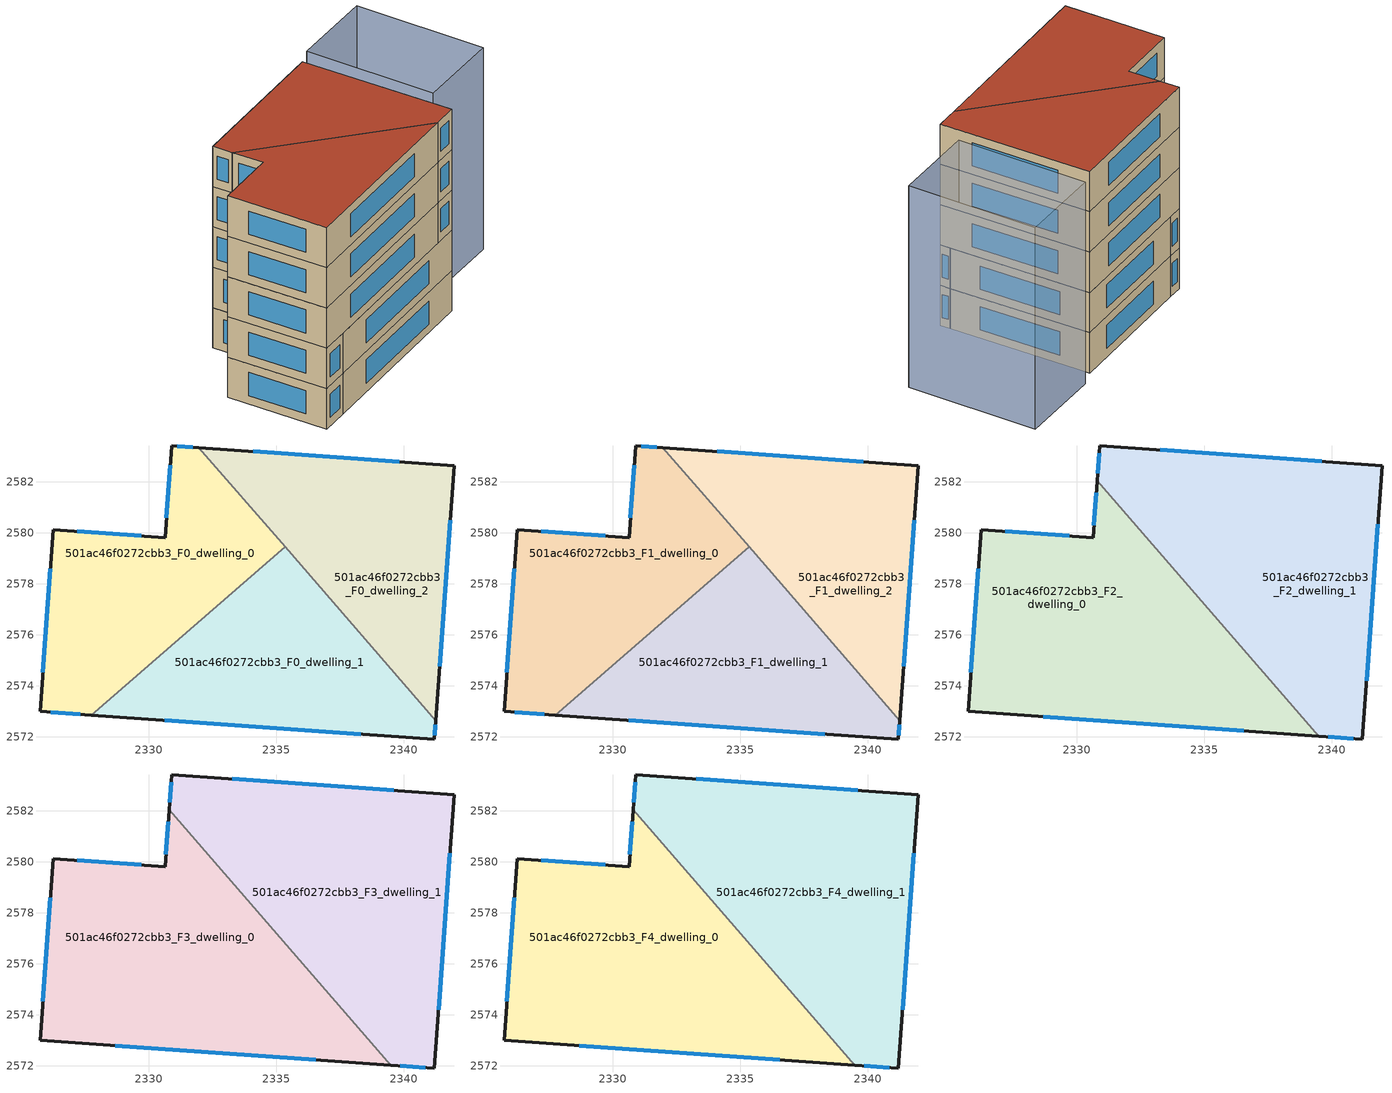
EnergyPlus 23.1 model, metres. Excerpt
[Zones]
501ac46f0272cbb3_F0_dwelling_0
 floor ground (EU_floor_Construction): 2331.96,2583.34 2335.34,2579.44 2327.75,2572.85 2325.74,2573 2326.25,2580.12 2330.64,2579.81 2330.9,2583.42 z0
 wall outside (EU_wall_Construction): 2331.96,2583.34 2330.9,2583.42 2330.64,2579.81 2326.25,2580.12 2325.74,2573 2327.75,2572.85 z0:3
 wall to 501ac46f0272cbb3_F0_dwelling_1 (EU_wall_Construction): 2327.75,2572.85 2335.34,2579.44 z0:3
 wall to 501ac46f0272cbb3_F0_dwelling_2 (EU_wall_Construction): 2335.34,2579.44 2331.96,2583.34 z0:3
 window (EU_Window_Construction): 2326.17,2572.97 2327.32,2572.88 / 2326.14,2578.59 2325.85,2574.52 / 2329.7,2579.88 2327.19,2580.05 / 2330.84,2582.64 2330.7,2580.58 / 2331.73,2583.36 2331.13,2583.4 z0.64:2.36
501ac46f0272cbb3_F0_dwelling_1
 floor ground (EU_floor_Construction): 2335.34,2579.44 2341.25,2572.63 2341.2,2571.9 2327.75,2572.85 z0
 wall outside (EU_wall_Construction): 2327.75,2572.85 2341.2,2571.9 2341.25,2572.63 z0:3
 wall to 501ac46f0272cbb3_F0_dwelling_2 (EU_wall_Construction): 2341.25,2572.63 2335.34,2579.44 z0:3
 window (EU_Window_Construction): 2330.63,2572.65 2338.32,2572.1 / 2341.21,2572.05 2341.24,2572.47 z0.64:2.36
501ac46f0272cbb3_F0_dwelling_2
 floor ground (EU_floor_Construction): 2341.97,2582.63 2341.25,2572.63 2331.96,2583.34 z0
 wall outside (EU_wall_Construction): 2341.25,2572.63 2341.97,2582.63 2331.96,2583.34 z0:3
 window (EU_Window_Construction): 2339.83,2582.78 2334.11,2583.19 / 2341.4,2574.77 2341.81,2580.49 z0.64:2.36
501ac46f0272cbb3_F1_dwelling_0
 floor to 501ac46f0272cbb3_F0_dwelling_0 (EU_floor_Construction): 2331.96,2583.34 2335.34,2579.44 2327.75,2572.85 2325.74,2573 2326.25,2580.12 2330.64,2579.81 2330.9,2583.42 z3
 wall outside (EU_wall_Construction): 2331.96,2583.34 2330.9,2583.42 2330.64,2579.81 2326.25,2580.12 2325.74,2573 2327.75,2572.85 z3:6
 wall to 501ac46f0272cbb3_F1_dwelling_1 (EU_wall_Construction): 2327.75,2572.85 2335.34,2579.44 z3:6
 wall to 501ac46f0272cbb3_F1_dwelling_2 (EU_wall_Construction): 2335.34,2579.44 2331.96,2583.34 z3:6
 window (EU_Window_Construction): 2326.17,2572.97 2327.32,2572.88 / 2326.14,2578.59 2325.85,2574.52 / 2329.7,2579.88 2327.19,2580.05 / 2330.84,2582.64 2330.7,2580.58 / 2331.73,2583.36 2331.13,2583.4 z3.64:5.36
501ac46f0272cbb3_F1_dwelling_1
 floor to 501ac46f0272cbb3_F0_dwelling_1 (EU_floor_Construction): 2335.34,2579.44 2341.25,2572.63 2341.2,2571.9 2327.75,2572.85 z3
 wall outside (EU_wall_Construction): 2327.75,2572.85 2341.2,2571.9 2341.25,2572.63 z3:6
 wall to 501ac46f0272cbb3_F1_dwelling_2 (EU_wall_Construction): 2341.25,2572.63 2335.34,2579.44 z3:6
 window (EU_Window_Construction): 2330.63,2572.65 2338.32,2572.1 / 2341.21,2572.05 2341.24,2572.47 z3.64:5.36
501ac46f0272cbb3_F1_dwelling_2
 floor to 501ac46f0272cbb3_F0_dwelling_2 (EU_floor_Construction): 2341.97,2582.63 2341.25,2572.63 2331.96,2583.34 z3
 wall outside (EU_wall_Construction): 2341.25,2572.63 2341.97,2582.63 2331.96,2583.34 z3:6
 window (EU_Window_Construction): 2339.83,2582.78 2334.11,2583.19 / 2341.4,2574.77 2341.81,2580.49 z3.64:5.36
501ac46f0272cbb3_F2_dwelling_0
 floor to 501ac46f0272cbb3_F1_dwelling_0 (EU_floor_Construction): 2330.8,2582.04 2334.03,2578.31 2327.75,2572.85 2325.74,2573 2326.25,2580.12 2330.64,2579.81 z6
 floor to 501ac46f0272cbb3_F1_dwelling_1 (EU_floor_Construction): 2334.03,2578.31 2339.49,2572.02 2327.75,2572.85 z6
 wall outside (EU_wall_Construction): 2330.8,2582.04 2330.64,2579.81 2326.25,2580.12 2325.74,2573 2339.49,2572.02 z6:9
 wall to 501ac46f0272cbb3_F2_dwelling_1 (EU_wall_Construction): 2339.49,2572.02 2330.8,2582.04 z6:9
 window (EU_Window_Construction): 2328.68,2572.79 2336.54,2572.23 / 2326.14,2578.59 2325.85,2574.52 / 2329.7,2579.88 2327.19,2580.05 / 2330.76,2581.56 2330.67,2580.29 z6.64:8.36
501ac46f0272cbb3_F2_dwelling_1
 floor to 501ac46f0272cbb3_F1_dwelling_1 (EU_floor_Construction): 2335.34,2579.44 2341.25,2572.63 2341.2,2571.9 2339.49,2572.02 2334.03,2578.31 z6
 floor to 501ac46f0272cbb3_F1_dwelling_2 (EU_floor_Construction): 2341.97,2582.63 2341.25,2572.63 2331.96,2583.34 z6
 floor to 501ac46f0272cbb3_F1_dwelling_0 (EU_floor_Construction): 2331.96,2583.34 2335.34,2579.44 2334.03,2578.31 2330.8,2582.04 2330.9,2583.42 z6
 wall outside (EU_wall_Construction): 2339.49,2572.02 2341.2,2571.9 2341.97,2582.63 2330.9,2583.42 2330.8,2582.04 z6:9
 window (EU_Window_Construction): 2339.85,2571.99 2340.83,2571.92 / 2330.88,2583.12 2330.82,2582.33 / 2339.6,2582.8 2333.27,2583.25 / 2341.36,2574.2 2341.8,2580.33 z6.64:8.36
501ac46f0272cbb3_F3_dwelling_0
 floor to 501ac46f0272cbb3_F2_dwelling_0 (EU_floor_Construction): 2330.8,2582.04 2339.49,2572.02 2325.74,2573 2326.25,2580.12 2330.64,2579.81 z9
 wall outside (EU_wall_Construction): 2330.8,2582.04 2330.64,2579.81 2326.25,2580.12 2325.74,2573 2339.49,2572.02 z9:12
 wall to 501ac46f0272cbb3_F3_dwelling_1 (EU_wall_Construction): 2339.49,2572.02 2330.8,2582.04 z9:12
 window (EU_Window_Construction): 2328.68,2572.79 2336.54,2572.23 / 2326.14,2578.59 2325.85,2574.52 / 2329.7,2579.88 2327.19,2580.05 / 2330.76,2581.56 2330.67,2580.29 z9.64:11.36
501ac46f0272cbb3_F3_dwelling_1
 floor to 501ac46f0272cbb3_F2_dwelling_1 (EU_floor_Construction): 2341.97,2582.63 2341.2,2571.9 2339.49,2572.02 2330.8,2582.04 2330.9,2583.42 z9
 wall outside (EU_wall_Construction): 2339.49,2572.02 2341.2,2571.9 2341.97,2582.63 2330.9,2583.42 2330.8,2582.04 z9:12
 window (EU_Window_Construction): 2339.85,2571.99 2340.83,2571.92 / 2330.88,2583.12 2330.82,2582.33 / 2339.6,2582.8 2333.27,2583.25 / 2341.36,2574.2 2341.8,2580.33 z9.64:11.36
501ac46f0272cbb3_F4_dwelling_0
 floor to 501ac46f0272cbb3_F3_dwelling_0 (EU_floor_Construction): 2330.8,2582.04 2339.49,2572.02 2325.74,2573 2326.25,2580.12 2330.64,2579.81 z12
 wall outside (EU_wall_Construction): 2330.8,2582.04 2330.64,2579.81 2326.25,2580.12 2325.74,2573 2339.49,2572.02 z12:15
 wall to 501ac46f0272cbb3_F4_dwelling_1 (EU_wall_Construction): 2339.49,2572.02 2330.8,2582.04 z12:15
 window (EU_Window_Construction): 2328.68,2572.79 2336.54,2572.23 / 2326.14,2578.59 2325.85,2574.52 / 2329.7,2579.88 2327.19,2580.05 / 2330.76,2581.56 2330.67,2580.29 z12.64:14.36
 roof outside (EU_roof_Construction): 2339.49,2572.02 2330.8,2582.04 2330.64,2579.81 2326.25,2580.12 2325.74,2573 z15
501ac46f0272cbb3_F4_dwelling_1
 floor to 501ac46f0272cbb3_F3_dwelling_1 (EU_floor_Construction): 2341.97,2582.63 2341.2,2571.9 2339.49,2572.02 2330.8,2582.04 2330.9,2583.42 z12
 wall outside (EU_wall_Construction): 2339.49,2572.02 2341.2,2571.9 2341.97,2582.63 2330.9,2583.42 2330.8,2582.04 z12:15
 window (EU_Window_Construction): 2339.85,2571.99 2340.83,2571.92 / 2330.88,2583.12 2330.82,2582.33 / 2339.6,2582.8 2333.27,2583.25 / 2341.36,2574.2 2341.8,2580.33 z12.64:14.36
 roof outside (EU_roof_Construction): 2341.2,2571.9 2341.97,2582.63 2330.9,2583.42 2330.8,2582.04 2339.49,2572.02 z15
shading: 2342.35,2573.75 2343.15,2582.91 / 2343.15,2582.91 2349.14,2582.39 / 2349.14,2582.39 2348.34,2573.22 / 2348.34,2573.22 2342.35,2573.75 z0:15
[Building]
EU S2 Campaign: North Axis=0; Terrain=City; Solar Distribution=FullExterior
[Site:Location]
Yerevan-Zvartnots.Intl.AP: Latitude=40.15; Longitude=44.383; Time Zone=4; Elevation=854
[SizingPeriod:WeatherFileDays]
AnnualSizingPeriod: Begin Month=1; Begin Day of Month=1; End Month=12; End Day of Month=31; Day of Week for Start Day=Monday; Use Weather File Daylight Saving Period=No; Use Weather File Rain and Snow Indicators=No
[MATERIAL]
EU_InternalMass_Material: Roughness=MediumRough; Thickness=0.1; Conductivity=1; Density=1800; Specific Heat=900; Thermal Absorptance=0.9; Solar Absorptance=0.7; Visible Absorptance=0.7
[MATERIAL:NOMASS] Roughness=MediumRough; Thermal Absorptance=0.9; Solar Absorptance=0.7; Visible Absorptance=0.7
Name | Thermal Resistance
EU_wall_NoMass | 1.05043
EU_roof_NoMass | 1.45357
EU_floor_NoMass | 0.478065
[WINDOWMATERIAL:SIMPLEGLAZINGSYSTEM]
EU_Window_SimpleGlazing: UFactor=2.5566; Solar Heat Gain Coefficient=0.75; Visible Transmittance=0.75
[CONSTRUCTION]
EU_wall_Construction: EU_wall_NoMass
EU_roof_Construction: EU_roof_NoMass
EU_floor_Construction: EU_floor_NoMass
EU_Window_Construction: EU_Window_SimpleGlazing
EU_InternalMass_Construction: EU_InternalMass_Material
[ZONE] Type=1; Multiplier=1; Ceiling Height=autocalculate; Floor Area=autocalculate; Part of Total Floor Area=Yes
Name | Volume
501ac46f0272cbb3_F0_dwelling_0; 501ac46f0272cbb3_F1_dwelling_0 | 150.834
501ac46f0272cbb3_F2_dwelling_0; 501ac46f0272cbb3_F3_dwelling_0; 501ac46f0272cbb3_F4_dwelling_0 | 226.254
501ac46f0272cbb3_F0_dwelling_1; 501ac46f0272cbb3_F1_dwelling_1 | 150.855
501ac46f0272cbb3_F2_dwelling_1; 501ac46f0272cbb3_F3_dwelling_1; 501ac46f0272cbb3_F4_dwelling_1 | 226.244
501ac46f0272cbb3_F0_dwelling_2; 501ac46f0272cbb3_F1_dwelling_2 | 150.825
[INTERNALMASS] Construction=EU_InternalMass_Construction
Name | Zone or ZoneList | Surface Area
501ac46f0272cbb3_F0_dwelling_0_EU_InternalMass | 501ac46f0272cbb3_F0_dwelling_0 | 50.2775
501ac46f0272cbb3_F0_dwelling_1_EU_InternalMass | 501ac46f0272cbb3_F0_dwelling_1 | 50.2854
501ac46f0272cbb3_F0_dwelling_2_EU_InternalMass | 501ac46f0272cbb3_F0_dwelling_2 | 50.2749
501ac46f0272cbb3_F1_dwelling_0_EU_InternalMass | 501ac46f0272cbb3_F1_dwelling_0 | 50.2775
501ac46f0272cbb3_F1_dwelling_1_EU_InternalMass | 501ac46f0272cbb3_F1_dwelling_1 | 50.2854
501ac46f0272cbb3_F1_dwelling_2_EU_InternalMass | 501ac46f0272cbb3_F1_dwelling_2 | 50.2749
501ac46f0272cbb3_F2_dwelling_0_EU_InternalMass | 501ac46f0272cbb3_F2_dwelling_0 | 75.4182
501ac46f0272cbb3_F2_dwelling_1_EU_InternalMass | 501ac46f0272cbb3_F2_dwelling_1 | 75.4149
501ac46f0272cbb3_F3_dwelling_0_EU_InternalMass | 501ac46f0272cbb3_F3_dwelling_0 | 75.4182
501ac46f0272cbb3_F3_dwelling_1_EU_InternalMass | 501ac46f0272cbb3_F3_dwelling_1 | 75.4149
501ac46f0272cbb3_F4_dwelling_0_EU_InternalMass | 501ac46f0272cbb3_F4_dwelling_0 | 75.4182
501ac46f0272cbb3_F4_dwelling_1_EU_InternalMass | 501ac46f0272cbb3_F4_dwelling_1 | 75.4149
[OTHEREQUIPMENT] Fuel Type=Electricity; Design Level Calculation Method=Watts/Area; Power per Zone Floor Area=1; Fraction Latent=0; Fraction Radiant=0; Fraction Lost=0; Carbon Dioxide Generation Rate=0; EndUse Subcategory=EU_Step8_InternalGains
Name | Zone or ZoneList or Space or SpaceList | Schedule
EU_Step8_InternalGain_501ac46f0272cbb3_F0_dwelling_0_f000 | 501ac46f0272cbb3_F0_dwelling_0 | EU_Step8_GainSchedule_501ac46f0272cbb3_F0_dwelling_0_f000
EU_Step8_InternalGain_501ac46f0272cbb3_F0_dwelling_1_f000 | 501ac46f0272cbb3_F0_dwelling_1 | EU_Step8_GainSchedule_501ac46f0272cbb3_F0_dwelling_1_f000
EU_Step8_InternalGain_501ac46f0272cbb3_F0_dwelling_2_f000 | 501ac46f0272cbb3_F0_dwelling_2 | EU_Step8_GainSchedule_501ac46f0272cbb3_F0_dwelling_2_f000
EU_Step8_InternalGain_501ac46f0272cbb3_F1_dwelling_0_f000 | 501ac46f0272cbb3_F1_dwelling_0 | EU_Step8_GainSchedule_501ac46f0272cbb3_F1_dwelling_0_f000
EU_Step8_InternalGain_501ac46f0272cbb3_F1_dwelling_1_f000 | 501ac46f0272cbb3_F1_dwelling_1 | EU_Step8_GainSchedule_501ac46f0272cbb3_F1_dwelling_1_f000
EU_Step8_InternalGain_501ac46f0272cbb3_F1_dwelling_2_f000 | 501ac46f0272cbb3_F1_dwelling_2 | EU_Step8_GainSchedule_501ac46f0272cbb3_F1_dwelling_2_f000
EU_Step8_InternalGain_501ac46f0272cbb3_F2_dwelling_0_f000 | 501ac46f0272cbb3_F2_dwelling_0 | EU_Step8_GainSchedule_501ac46f0272cbb3_F2_dwelling_0_f000
EU_Step8_InternalGain_501ac46f0272cbb3_F2_dwelling_1_f000 | 501ac46f0272cbb3_F2_dwelling_1 | EU_Step8_GainSchedule_501ac46f0272cbb3_F2_dwelling_1_f000
EU_Step8_InternalGain_501ac46f0272cbb3_F3_dwelling_0_f000 | 501ac46f0272cbb3_F3_dwelling_0 | EU_Step8_GainSchedule_501ac46f0272cbb3_F3_dwelling_0_f000
EU_Step8_InternalGain_501ac46f0272cbb3_F3_dwelling_1_f000 | 501ac46f0272cbb3_F3_dwelling_1 | EU_Step8_GainSchedule_501ac46f0272cbb3_F3_dwelling_1_f000
EU_Step8_InternalGain_501ac46f0272cbb3_F4_dwelling_0_f000 | 501ac46f0272cbb3_F4_dwelling_0 | EU_Step8_GainSchedule_501ac46f0272cbb3_F4_dwelling_0_f000
EU_Step8_InternalGain_501ac46f0272cbb3_F4_dwelling_1_f000 | 501ac46f0272cbb3_F4_dwelling_1 | EU_Step8_GainSchedule_501ac46f0272cbb3_F4_dwelling_1_f000
[ZONEVENTILATION:DESIGNFLOWRATE] Schedule=EU_AlwaysOn; Design Flow Rate Calculation Method=AirChanges/Hour; Air Changes per Hour=0.557805; Ventilation Type=Natural; Fan Pressure Rise=0; Fan Total Efficiency=1; Constant Term Coefficient=1; Temperature Term Coefficient=0; Velocity Term Coefficient=0; Velocity Squared Term Coefficient=0; Minimum Indoor Temperature=-100; Maximum Indoor Temperature=100; Delta Temperature=-100; Minimum Outdoor Temperature=-100; Maximum Outdoor Temperature=100; Maximum Wind Speed=40
Name | Zone or ZoneList or Space or SpaceList
EU_ConstantAir_501ac46f0272cbb3_F0_dwelling_0 | 501ac46f0272cbb3_F0_dwelling_0
EU_ConstantAir_501ac46f0272cbb3_F0_dwelling_1 | 501ac46f0272cbb3_F0_dwelling_1
EU_ConstantAir_501ac46f0272cbb3_F0_dwelling_2 | 501ac46f0272cbb3_F0_dwelling_2
EU_ConstantAir_501ac46f0272cbb3_F1_dwelling_0 | 501ac46f0272cbb3_F1_dwelling_0
EU_ConstantAir_501ac46f0272cbb3_F1_dwelling_1 | 501ac46f0272cbb3_F1_dwelling_1
EU_ConstantAir_501ac46f0272cbb3_F1_dwelling_2 | 501ac46f0272cbb3_F1_dwelling_2
EU_ConstantAir_501ac46f0272cbb3_F2_dwelling_0 | 501ac46f0272cbb3_F2_dwelling_0
EU_ConstantAir_501ac46f0272cbb3_F2_dwelling_1 | 501ac46f0272cbb3_F2_dwelling_1
EU_ConstantAir_501ac46f0272cbb3_F3_dwelling_0 | 501ac46f0272cbb3_F3_dwelling_0
EU_ConstantAir_501ac46f0272cbb3_F3_dwelling_1 | 501ac46f0272cbb3_F3_dwelling_1
EU_ConstantAir_501ac46f0272cbb3_F4_dwelling_0 | 501ac46f0272cbb3_F4_dwelling_0
EU_ConstantAir_501ac46f0272cbb3_F4_dwelling_1 | 501ac46f0272cbb3_F4_dwelling_1
[HVACTEMPLATE:THERMOSTAT] Constant Heating Setpoint=20; Constant Cooling Setpoint=50
EU_HeatOnly_501ac46f0272cbb3_F0_dwelling_0; EU_HeatOnly_501ac46f0272cbb3_F0_dwelling_1; EU_HeatOnly_501ac46f0272cbb3_F0_dwelling_2; EU_HeatOnly_501ac46f0272cbb3_F1_dwelling_0; EU_HeatOnly_501ac46f0272cbb3_F1_dwelling_1; EU_HeatOnly_501ac46f0272cbb3_F1_dwelling_2; EU_HeatOnly_501ac46f0272cbb3_F2_dwelling_0; EU_HeatOnly_501ac46f0272cbb3_F2_dwelling_1; EU_HeatOnly_501ac46f0272cbb3_F3_dwelling_0; EU_HeatOnly_501ac46f0272cbb3_F3_dwelling_1; EU_HeatOnly_501ac46f0272cbb3_F4_dwelling_0; EU_HeatOnly_501ac46f0272cbb3_F4_dwelling_1
[HVACTEMPLATE:ZONE:IDEALLOADSAIRSYSTEM] System Availability Schedule=EU_AlwaysOn; Maximum Heating Supply Air Temperature=50; Minimum Cooling Supply Air Temperature=13; Maximum Heating Supply Air Humidity Ratio=0.0156; Minimum Cooling Supply Air Humidity Ratio=0.0077; Heating Limit=NoLimit; Cooling Limit=NoLimit; Heating Availability Schedule=EU_AlwaysOn; Cooling Availability Schedule=EU_CoolingOff; Dehumidification Control Type=ConstantSensibleHeatRatio; Cooling Sensible Heat Ratio=0.7; Dehumidification Setpoint=60; Humidification Control Type=None; Humidification Setpoint=30; Outdoor Air Method=None; Outdoor Air Flow Rate per Person=0.00944; Outdoor Air Flow Rate per Zone Floor Area=0; Outdoor Air Flow Rate per Zone=0; Demand Controlled Ventilation Type=None; Outdoor Air Economizer Type=NoEconomizer; Heat Recovery Type=None; Sensible Heat Recovery Effectiveness=0.7; Latent Heat Recovery Effectiveness=0.65
Name | Template Thermostat
501ac46f0272cbb3_F0_dwelling_0 | EU_HeatOnly_501ac46f0272cbb3_F0_dwelling_0
501ac46f0272cbb3_F0_dwelling_1 | EU_HeatOnly_501ac46f0272cbb3_F0_dwelling_1
501ac46f0272cbb3_F0_dwelling_2 | EU_HeatOnly_501ac46f0272cbb3_F0_dwelling_2
501ac46f0272cbb3_F1_dwelling_0 | EU_HeatOnly_501ac46f0272cbb3_F1_dwelling_0
501ac46f0272cbb3_F1_dwelling_1 | EU_HeatOnly_501ac46f0272cbb3_F1_dwelling_1
501ac46f0272cbb3_F1_dwelling_2 | EU_HeatOnly_501ac46f0272cbb3_F1_dwelling_2
501ac46f0272cbb3_F2_dwelling_0 | EU_HeatOnly_501ac46f0272cbb3_F2_dwelling_0
501ac46f0272cbb3_F2_dwelling_1 | EU_HeatOnly_501ac46f0272cbb3_F2_dwelling_1
501ac46f0272cbb3_F3_dwelling_0 | EU_HeatOnly_501ac46f0272cbb3_F3_dwelling_0
501ac46f0272cbb3_F3_dwelling_1 | EU_HeatOnly_501ac46f0272cbb3_F3_dwelling_1
501ac46f0272cbb3_F4_dwelling_0 | EU_HeatOnly_501ac46f0272cbb3_F4_dwelling_0
501ac46f0272cbb3_F4_dwelling_1 | EU_HeatOnly_501ac46f0272cbb3_F4_dwelling_1
[SIZING:ZONE] Zone Cooling Design Supply Air Temperature Input Method=SupplyAirTemperature; Zone Cooling Design Supply Air Temperature=13; Zone Heating Design Supply Air Temperature Input Method=SupplyAirTemperature; Zone Heating Design Supply Air Temperature=50; Zone Cooling Design Supply Air Humidity Ratio=0.008; Zone Heating Design Supply Air Humidity Ratio=0.008; Cooling Design Air Flow Method=DesignDay; Cooling Design Air Flow Rate=0; Cooling Minimum Air Flow per Zone Floor Area=0.000762; Cooling Minimum Air Flow=0; Cooling Minimum Air Flow Fraction=0.2; Heating Design Air Flow Method=DesignDay; Heating Design Air Flow Rate=0; Heating Maximum Air Flow per Zone Floor Area=0.002032; Heating Maximum Air Flow=0.141576; Heating Maximum Air Flow Fraction=0.3; Account for Dedicated Outdoor Air System=No; Dedicated Outdoor Air System Control Strategy=NeutralSupplyAir; Dedicated Outdoor Air Low Setpoint Temperature for Design=autosize; Dedicated Outdoor Air High Setpoint Temperature for Design=autosize; Zone Load Sizing Method=Sensible Load Only No Latent Load; Zone Latent Cooling Design Supply Air Humidity Ratio Input Method=HumidityRatioDifference; Zone Cooling Design Supply Air Humidity Ratio Difference=0.005; Zone Latent Heating Design Supply Air Humidity Ratio Input Method=HumidityRatioDifference; Zone Humidification Design Supply Air Humidity Ratio Difference=0.005
501ac46f0272cbb3_F0_dwelling_0; 501ac46f0272cbb3_F0_dwelling_1; 501ac46f0272cbb3_F0_dwelling_2; 501ac46f0272cbb3_F1_dwelling_0; 501ac46f0272cbb3_F1_dwelling_1; 501ac46f0272cbb3_F1_dwelling_2; 501ac46f0272cbb3_F2_dwelling_0; 501ac46f0272cbb3_F2_dwelling_1; 501ac46f0272cbb3_F3_dwelling_0; 501ac46f0272cbb3_F3_dwelling_1; 501ac46f0272cbb3_F4_dwelling_0; 501ac46f0272cbb3_F4_dwelling_1
[SCHEDULE:CONSTANT]
Name | Hourly Value
EU_AlwaysOn | 1
EU_CoolingOff | 0
[SCHEDULE:FILE] Column Number=1; Rows to Skip at Top=0; Number of Hours of Data=8760; Column Separator=Comma; Interpolate to Timestep=No; Minutes per Item=60; Adjust Schedule for Daylight Savings=Yes
Name | File
EU_Step8_GainSchedule_501ac46f0272cbb3_F0_dwelling_0_f000 | ../../schedules/501ac46f0272cbb3/501ac46f0272cbb3_F0_dwelling_0_f000_gain.csv
EU_Step8_GainSchedule_501ac46f0272cbb3_F0_dwelling_1_f000 | ../../schedules/501ac46f0272cbb3/501ac46f0272cbb3_F0_dwelling_1_f000_gain.csv
EU_Step8_GainSchedule_501ac46f0272cbb3_F0_dwelling_2_f000 | ../../schedules/501ac46f0272cbb3/501ac46f0272cbb3_F0_dwelling_2_f000_gain.csv
EU_Step8_GainSchedule_501ac46f0272cbb3_F1_dwelling_0_f000 | ../../schedules/501ac46f0272cbb3/501ac46f0272cbb3_F1_dwelling_0_f000_gain.csv
EU_Step8_GainSchedule_501ac46f0272cbb3_F1_dwelling_1_f000 | ../../schedules/501ac46f0272cbb3/501ac46f0272cbb3_F1_dwelling_1_f000_gain.csv
EU_Step8_GainSchedule_501ac46f0272cbb3_F1_dwelling_2_f000 | ../../schedules/501ac46f0272cbb3/501ac46f0272cbb3_F1_dwelling_2_f000_gain.csv
EU_Step8_GainSchedule_501ac46f0272cbb3_F2_dwelling_0_f000 | ../../schedules/501ac46f0272cbb3/501ac46f0272cbb3_F2_dwelling_0_f000_gain.csv
EU_Step8_GainSchedule_501ac46f0272cbb3_F2_dwelling_1_f000 | ../../schedules/501ac46f0272cbb3/501ac46f0272cbb3_F2_dwelling_1_f000_gain.csv
EU_Step8_GainSchedule_501ac46f0272cbb3_F3_dwelling_0_f000 | ../../schedules/501ac46f0272cbb3/501ac46f0272cbb3_F3_dwelling_0_f000_gain.csv
EU_Step8_GainSchedule_501ac46f0272cbb3_F3_dwelling_1_f000 | ../../schedules/501ac46f0272cbb3/501ac46f0272cbb3_F3_dwelling_1_f000_gain.csv
EU_Step8_GainSchedule_501ac46f0272cbb3_F4_dwelling_0_f000 | ../../schedules/501ac46f0272cbb3/501ac46f0272cbb3_F4_dwelling_0_f000_gain.csv
EU_Step8_GainSchedule_501ac46f0272cbb3_F4_dwelling_1_f000 | ../../schedules/501ac46f0272cbb3/501ac46f0272cbb3_F4_dwelling_1_f000_gain.csv
